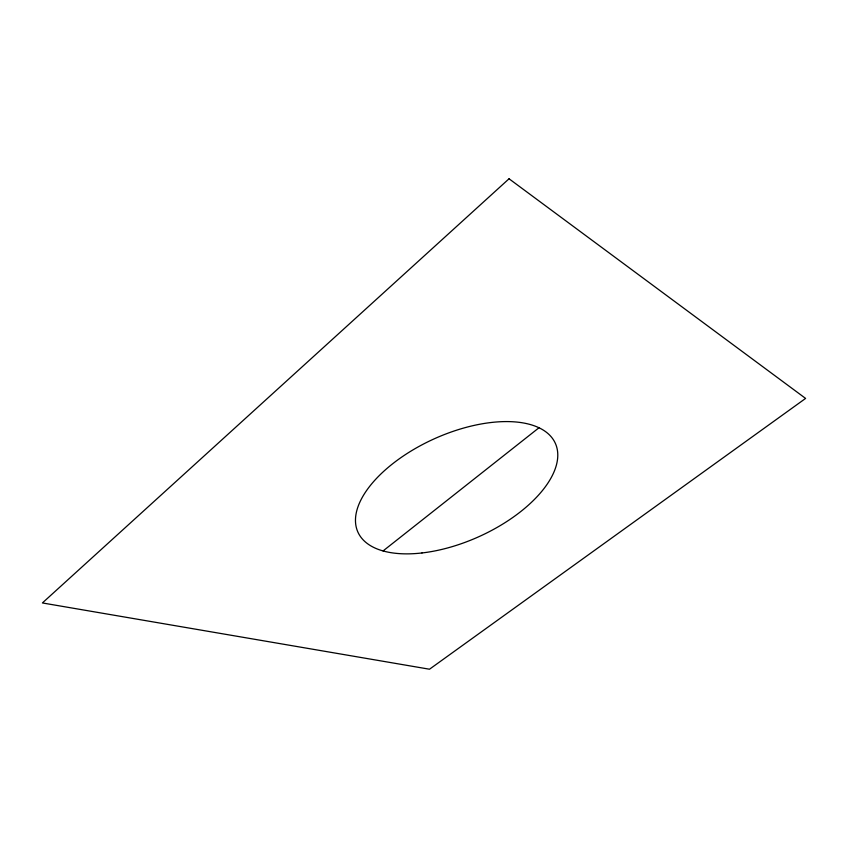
<?xml version="1.0" encoding="UTF-8"?>
<svg xmlns="http://www.w3.org/2000/svg" width="848" height="848" viewBox="0 0 848 848"><rect width="100%" height="100%" fill="white"/><g stroke="black" fill="none" stroke-linecap="round" stroke-linejoin="round"><path stroke-width="1.27" d="M383.073 550.935L538.989 427.763M509.044 178.78L42.4 602.949L429.501 669.22L805.6 398.422L509.044 178.78M421.986 552.96A108.237 53.784 -24.2 0 0 556.256 445.645A108.237 53.784 -24.2 0 0 391.659 464.556A108.237 53.784 -24.2 0 0 421.986 552.96"/></g></svg>
